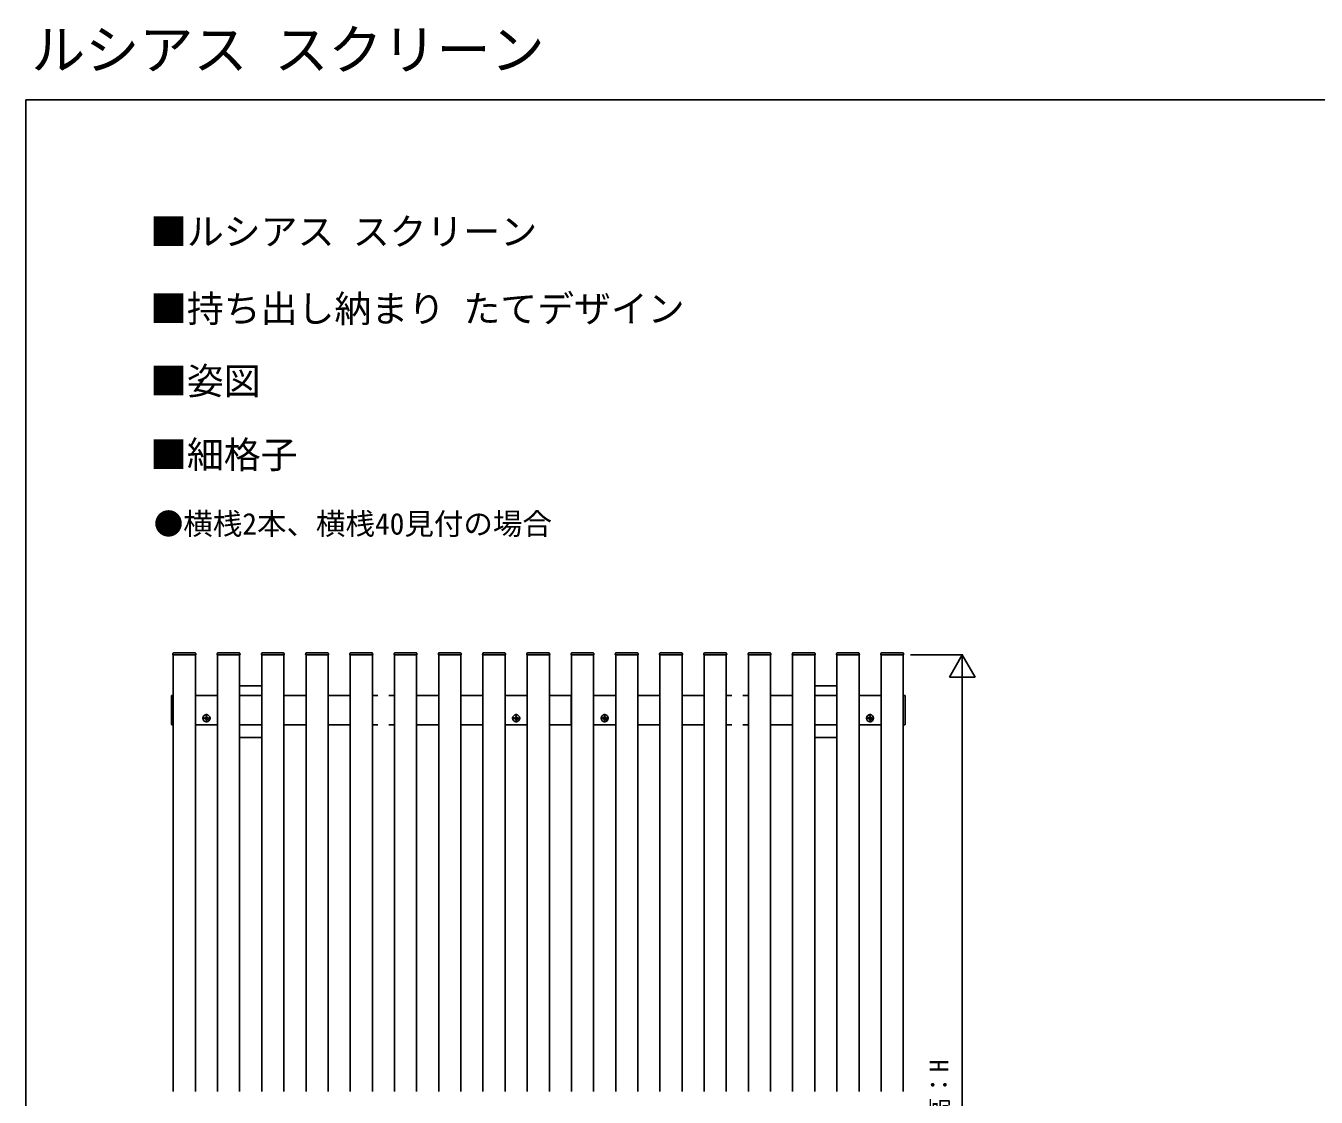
# Model space of a CAD drawing. Units: millimetres, scale not verified. Extents: x -1750 to 1750, y -2608 to 2592.
# Drawn here: x -1750 to 0, y 1139 to 2592 of the extents above; entities that cross this region are included whole.
import ezdxf
from ezdxf.enums import TextEntityAlignment as Align

# ---------------------------------------------------------------- set-up
doc = ezdxf.new("R2010")
doc.units = ezdxf.units.MM
doc.header["$LTSCALE"] = 14
for name, color, linetype in [('0-2_USER1', 3, 'Continuous'), ('0-4_YKK_12', 2, 'Continuous'), ('0-5_YKK_13', 4, 'Continuous'), ('0-6_YKK_D', 6, 'Continuous'), ('0-7_YKK_ZWAK', 7, 'Continuous')]:
    doc.layers.add(name, color=color, linetype=linetype)
doc.styles.add('ＭＳ ゴシック', font='')
doc.styles.get('ＭＳ ゴシック').set_extended_font_data('MS Gothic')

msp = doc.modelspace()

# ---------------------------------------------------------------- linework, layer by layer
at = {"layer": '0-4_YKK_12'}
for p, q in [((-1550, 1739), (-1520, 1739)), ((-1550, 1146.5), (-1550, 1739)), ((-1520, 1146.5), (-1520, 1739)), ((-1490, 1739), (-1460, 1739)), ((-1490, 1146.5), (-1490, 1739)), ((-1460, 1146.5), (-1460, 1739)), ((-1430, 1739), (-1400, 1739)), ((-1430, 1146.5), (-1430, 1739)), ((-1400, 1146.5), (-1400, 1739)), ((-1370, 1739), (-1340, 1739)), ((-1370, 1146.5), (-1370, 1739)), ((-1340, 1146.5), (-1340, 1739)), ((-1310, 1739), (-1280, 1739)), ((-1310, 1146.5), (-1310, 1739)), ((-1280, 1146.5), (-1280, 1739)), ((-1250, 1739), (-1220, 1739)), ((-1250, 1146.5), (-1250, 1739)), ((-1220, 1146.5), (-1220, 1739)), ((-1190, 1739), (-1160, 1739)), ((-1190, 1146.5), (-1190, 1739)), ((-1160, 1146.5), (-1160, 1739)), ((-1130, 1739), (-1100, 1739)), ((-1130, 1146.5), (-1130, 1739)), ((-1100, 1146.5), (-1100, 1739)), ((-1070, 1739), (-1040, 1739)), ((-1070, 1146.5), (-1070, 1739)), ((-1040, 1146.5), (-1040, 1739)), ((-1010, 1739), (-980, 1739)), ((-1010, 1146.5), (-1010, 1739)), ((-980, 1146.5), (-980, 1739)), ((-950, 1739), (-920, 1739)), ((-950, 1146.5), (-950, 1739)), ((-920, 1146.5), (-920, 1739)), ((-890, 1739), (-860, 1739)), ((-890, 1146.5), (-890, 1739)), ((-860, 1146.5), (-860, 1739)), ((-830, 1739), (-800, 1739)), ((-830, 1146.5), (-830, 1739)), ((-800, 1146.5), (-800, 1739)), ((-770, 1739), (-740, 1739)), ((-770, 1146.5), (-770, 1739)), ((-740, 1146.5), (-740, 1739)), ((-710, 1739), (-680, 1739)), ((-710, 1146.5), (-710, 1739)), ((-680, 1146.5), (-680, 1739)), ((-650, 1739), (-620, 1739)), ((-650, 1146.5), (-650, 1739)), ((-620, 1146.5), (-620, 1739)), ((-590, 1739), (-560, 1739)), ((-590, 1146.5), (-590, 1739)), ((-560, 1146.5), (-560, 1739)), ((-1520, 1684), (-1490, 1684)), ((-1460, 1684), (-1430, 1684)), ((-1400, 1684), (-1370, 1684)), ((-1340, 1684), (-1310, 1684)), ((-1280, 1684), (-1272.5, 1684)), ((-1257.5, 1684), (-1250, 1684)), ((-1220, 1684), (-1190, 1684)), ((-1160, 1684), (-1130, 1684)), ((-1100, 1684), (-1070, 1684)), ((-1040, 1684), (-1010, 1684)), ((-1010.6, 1684), (-1010.6, 1644)), ((-980, 1684), (-950, 1684)), ((-920, 1684), (-890, 1684)), ((-860, 1684), (-830, 1684)), ((-800, 1684), (-792.5, 1684)), ((-777.5, 1684), (-770, 1684)), ((-740, 1684), (-710, 1684)), ((-680, 1684), (-650, 1684)), ((-620, 1684), (-590, 1684)), ((-1520, 1644), (-1490, 1644)), ((-1460, 1644), (-1430, 1644)), ((-1400, 1644), (-1370, 1644)), ((-1340, 1644), (-1310, 1644)), ((-1280, 1644), (-1272.5, 1644)), ((-1257.5, 1644), (-1250, 1644)), ((-1220, 1644), (-1190, 1644)), ((-1160, 1644), (-1130, 1644)), ((-1100, 1644), (-1070, 1644)), ((-1040, 1644), (-1010, 1644)), ((-980, 1644), (-950, 1644)), ((-920, 1644), (-890, 1644)), ((-860, 1644), (-830, 1644)), ((-800, 1644), (-792.5, 1644)), ((-777.5, 1644), (-770, 1644)), ((-740, 1644), (-710, 1644)), ((-680, 1644), (-650, 1644)), ((-620, 1644), (-590, 1644))]:
    msp.add_line(p, q, dxfattribs=at)
at = {"layer": '0-5_YKK_13'}
for p, q in [((-1520.3, 1739), (-1549.7, 1739)), ((-1520.59, 1741.5), (-1549.41, 1741.5)), ((-1520.3, 1739), (-1519.5, 1739)), ((-1519.5, 1739), (-1519.6, 1740.56)), ((-1460.3, 1739), (-1489.7, 1739)), ((-1460.59, 1741.5), (-1489.41, 1741.5)), ((-1460.3, 1739), (-1459.5, 1739)), ((-1459.5, 1739), (-1459.6, 1740.56)), ((-1400.3, 1739), (-1429.7, 1739)), ((-1400.59, 1741.5), (-1429.41, 1741.5)), ((-1400.3, 1739), (-1399.5, 1739)), ((-1399.5, 1739), (-1399.6, 1740.56)), ((-1340.3, 1739), (-1369.7, 1739)), ((-1340.59, 1741.5), (-1369.41, 1741.5)), ((-1340.3, 1739), (-1339.5, 1739)), ((-1339.5, 1739), (-1339.6, 1740.56)), ((-1280.3, 1739), (-1309.7, 1739)), ((-1280.59, 1741.5), (-1309.41, 1741.5)), ((-1280.3, 1739), (-1279.5, 1739)), ((-1279.5, 1739), (-1279.6, 1740.56)), ((-1220.3, 1739), (-1249.7, 1739)), ((-1220.59, 1741.5), (-1249.41, 1741.5)), ((-1220.3, 1739), (-1219.5, 1739)), ((-1219.5, 1739), (-1219.6, 1740.56)), ((-1160.3, 1739), (-1189.7, 1739)), ((-1160.59, 1741.5), (-1189.41, 1741.5)), ((-1160.3, 1739), (-1159.5, 1739)), ((-1159.5, 1739), (-1159.6, 1740.56)), ((-1100.3, 1739), (-1129.7, 1739)), ((-1100.59, 1741.5), (-1129.41, 1741.5)), ((-1100.3, 1739), (-1099.5, 1739)), ((-1099.5, 1739), (-1099.6, 1740.56)), ((-1040.3, 1739), (-1069.7, 1739)), ((-1040.59, 1741.5), (-1069.41, 1741.5)), ((-1040.3, 1739), (-1039.5, 1739)), ((-1039.5, 1739), (-1039.6, 1740.56)), ((-980.3, 1739), (-1009.7, 1739)), ((-980.59, 1741.5), (-1009.41, 1741.5)), ((-980.3, 1739), (-979.5, 1739)), ((-979.5, 1739), (-979.6, 1740.56)), ((-920.3, 1739), (-949.7, 1739)), ((-920.59, 1741.5), (-949.41, 1741.5)), ((-920.3, 1739), (-919.5, 1739)), ((-919.5, 1739), (-919.6, 1740.56)), ((-860.3, 1739), (-889.7, 1739)), ((-860.59, 1741.5), (-889.41, 1741.5)), ((-860.3, 1739), (-859.5, 1739)), ((-859.5, 1739), (-859.6, 1740.56)), ((-800.3, 1739), (-829.7, 1739)), ((-800.59, 1741.5), (-829.41, 1741.5)), ((-800.3, 1739), (-799.5, 1739)), ((-799.5, 1739), (-799.6, 1740.56)), ((-740.3, 1739), (-769.7, 1739)), ((-740.59, 1741.5), (-769.41, 1741.5)), ((-740.3, 1739), (-739.5, 1739)), ((-739.5, 1739), (-739.6, 1740.56)), ((-680.3, 1739), (-709.7, 1739)), ((-680.59, 1741.5), (-709.41, 1741.5)), ((-680.3, 1739), (-679.5, 1739)), ((-679.5, 1739), (-679.6, 1740.56)), ((-620.3, 1739), (-649.7, 1739)), ((-620.59, 1741.5), (-649.41, 1741.5)), ((-620.3, 1739), (-619.5, 1739)), ((-619.5, 1739), (-619.6, 1740.56)), ((-560.3, 1739), (-589.7, 1739)), ((-560.59, 1741.5), (-589.41, 1741.5)), ((-560.3, 1739), (-559.5, 1739)), ((-559.5, 1739), (-559.6, 1740.56)), ((-1552.5, 1683.38), (-1552.5, 1644.62)), ((-1550, 1684), (-1552.03, 1683.88)), ((-1550, 1683.5), (-1550, 1684)), ((-1430, 1697), (-1460, 1697)), ((-1460, 1684), (-1430, 1684)), ((-680, 1697), (-650, 1697)), ((-650, 1684), (-680, 1684)), ((-560, 1684), (-557.97, 1683.88)), ((-560, 1683.5), (-560, 1684)), ((-557.5, 1683.38), (-557.5, 1644.62)), ((-1499.27, 1653), (-1510.74, 1653)), ((-1507.38, 1653.59), (-1506.34, 1653.61)), ((-1507.37, 1652.41), (-1506.34, 1652.39)), ((-1506.34, 1653.61), (-1505.73, 1653.73)), ((-1506.34, 1652.39), (-1505.73, 1652.27)), ((-1505.61, 1654.34), (-1505.73, 1653.73)), ((-1505.61, 1651.66), (-1505.73, 1652.27)), ((-1505.59, 1655.38), (-1505.61, 1654.34)), ((-1505.59, 1650.62), (-1505.61, 1651.66)), ((-1505, 1658.73), (-1505, 1647.26)), ((-1504.41, 1655.38), (-1504.39, 1654.34)), ((-1504.41, 1650.62), (-1504.39, 1651.66)), ((-1504.39, 1654.34), (-1504.27, 1653.73)), ((-1504.39, 1651.66), (-1504.27, 1652.27)), ((-1503.66, 1653.61), (-1504.27, 1653.73)), ((-1503.66, 1652.39), (-1504.27, 1652.27)), ((-1502.62, 1653.59), (-1503.66, 1653.61)), ((-1502.62, 1652.41), (-1503.66, 1652.39)), ((-1079.27, 1653), (-1090.74, 1653)), ((-1087.38, 1653.59), (-1086.34, 1653.61)), ((-1087.37, 1652.41), (-1086.34, 1652.39)), ((-1086.34, 1653.61), (-1085.73, 1653.73)), ((-1086.34, 1652.39), (-1085.73, 1652.27)), ((-1085.61, 1654.34), (-1085.73, 1653.73)), ((-1085.61, 1651.66), (-1085.73, 1652.27)), ((-1085.59, 1655.38), (-1085.61, 1654.34)), ((-1085.59, 1650.62), (-1085.61, 1651.66)), ((-1085, 1658.73), (-1085, 1647.26)), ((-1084.41, 1655.38), (-1084.39, 1654.34)), ((-1084.41, 1650.62), (-1084.39, 1651.66)), ((-1084.39, 1654.34), (-1084.27, 1653.73)), ((-1084.39, 1651.66), (-1084.27, 1652.27)), ((-1083.66, 1653.61), (-1084.27, 1653.73)), ((-1083.66, 1652.39), (-1084.27, 1652.27)), ((-1082.62, 1653.59), (-1083.66, 1653.61)), ((-1082.62, 1652.41), (-1083.66, 1652.39)), ((-959.27, 1653), (-970.74, 1653)), ((-967.38, 1653.59), (-966.34, 1653.61)), ((-967.37, 1652.41), (-966.34, 1652.39)), ((-966.34, 1653.61), (-965.73, 1653.73)), ((-966.34, 1652.39), (-965.73, 1652.27)), ((-965.61, 1654.34), (-965.73, 1653.73)), ((-965.61, 1651.66), (-965.73, 1652.27)), ((-965.59, 1655.38), (-965.61, 1654.34)), ((-965.59, 1650.62), (-965.61, 1651.66)), ((-965, 1658.73), (-965, 1647.26)), ((-964.41, 1655.38), (-964.39, 1654.34)), ((-964.41, 1650.62), (-964.39, 1651.66)), ((-964.39, 1654.34), (-964.27, 1653.73)), ((-964.39, 1651.66), (-964.27, 1652.27)), ((-963.66, 1653.61), (-964.27, 1653.73)), ((-963.66, 1652.39), (-964.27, 1652.27)), ((-962.62, 1653.59), (-963.66, 1653.61)), ((-962.62, 1652.41), (-963.66, 1652.39)), ((-599.27, 1653), (-610.74, 1653)), ((-607.38, 1653.59), (-606.34, 1653.61)), ((-607.37, 1652.41), (-606.34, 1652.39)), ((-606.34, 1653.61), (-605.73, 1653.73)), ((-606.34, 1652.39), (-605.73, 1652.27)), ((-605.61, 1654.34), (-605.73, 1653.73)), ((-605.61, 1651.66), (-605.73, 1652.27)), ((-605.59, 1655.38), (-605.61, 1654.34)), ((-605.59, 1650.62), (-605.61, 1651.66)), ((-605, 1658.73), (-605, 1647.26)), ((-604.41, 1655.38), (-604.39, 1654.34)), ((-604.41, 1650.62), (-604.39, 1651.66)), ((-604.39, 1654.34), (-604.27, 1653.73)), ((-604.39, 1651.66), (-604.27, 1652.27)), ((-603.66, 1653.61), (-604.27, 1653.73)), ((-603.66, 1652.39), (-604.27, 1652.27)), ((-602.62, 1653.59), (-603.66, 1653.61)), ((-602.62, 1652.41), (-603.66, 1652.39)), ((-1460, 1644), (-1430, 1644)), ((-650, 1644), (-680, 1644)), ((-1460, 1627), (-1430, 1627)), ((-650, 1627), (-680, 1627))]:
    msp.add_line(p, q, dxfattribs=at)
for points in [[(-1550.4, 1740.56), (-1550.5, 1739), (-1549.7, 1739)], [(-1490.4, 1740.56), (-1490.5, 1739), (-1489.7, 1739)], [(-1430.4, 1740.56), (-1430.5, 1739), (-1429.7, 1739)], [(-1370.4, 1740.56), (-1370.5, 1739), (-1369.7, 1739)], [(-1310.4, 1740.56), (-1310.5, 1739), (-1309.7, 1739)], [(-1250.4, 1740.56), (-1250.5, 1739), (-1249.7, 1739)], [(-1190.4, 1740.56), (-1190.5, 1739), (-1189.7, 1739)], [(-1130.4, 1740.56), (-1130.5, 1739), (-1129.7, 1739)], [(-1070.4, 1740.56), (-1070.5, 1739), (-1069.7, 1739)], [(-1010.4, 1740.56), (-1010.5, 1739), (-1009.7, 1739)], [(-950.4, 1740.56), (-950.5, 1739), (-949.7, 1739)], [(-890.4, 1740.56), (-890.5, 1739), (-889.7, 1739)], [(-830.4, 1740.56), (-830.5, 1739), (-829.7, 1739)], [(-770.4, 1740.56), (-770.5, 1739), (-769.7, 1739)], [(-710.4, 1740.56), (-710.5, 1739), (-709.7, 1739)], [(-650.4, 1740.56), (-650.5, 1739), (-649.7, 1739)], [(-590.4, 1740.56), (-590.5, 1739), (-589.7, 1739)], [(-1552.03, 1644.12), (-1550, 1644), (-1550, 1644.5), (-1550, 1683.5)], [(-557.97, 1644.12), (-560, 1644), (-560, 1644.5), (-560, 1683.5)]]:
    msp.add_lwpolyline(points, dxfattribs=at)
for centre, radius in [((-1505, 1653), 4.74), ((-1502.36, 1650.36), 0.3), ((-1085, 1653), 4.74), ((-1082.36, 1650.36), 0.3), ((-965, 1653), 4.74), ((-962.36, 1650.36), 0.3), ((-605, 1653), 4.74), ((-602.36, 1650.36), 0.3)]:
    msp.add_circle(centre, radius, dxfattribs=at)
for centre, radius, start, end in [((-1549.41, 1740.5), 1, 90, 176.5), ((-1520.59, 1740.5), 1, 3.5, 90), ((-1489.41, 1740.5), 1, 90, 176.5), ((-1460.59, 1740.5), 1, 3.5, 90), ((-1429.41, 1740.5), 1, 90, 176.5), ((-1400.59, 1740.5), 1, 3.5, 90), ((-1369.41, 1740.5), 1, 90, 176.5), ((-1340.59, 1740.5), 1, 3.5, 90), ((-1309.41, 1740.5), 1, 90, 176.5), ((-1280.59, 1740.5), 1, 3.5, 90), ((-1249.41, 1740.5), 1, 90, 176.5), ((-1220.59, 1740.5), 1, 3.5, 90), ((-1189.41, 1740.5), 1, 90, 176.5), ((-1160.59, 1740.5), 1, 3.5, 90), ((-1129.41, 1740.5), 1, 90, 176.5), ((-1100.59, 1740.5), 1, 3.5, 90), ((-1069.41, 1740.5), 1, 90, 176.5), ((-1040.59, 1740.5), 1, 3.5, 90), ((-1009.41, 1740.5), 1, 90, 176.5), ((-980.59, 1740.5), 1, 3.5, 90), ((-949.41, 1740.5), 1, 90, 176.5), ((-920.59, 1740.5), 1, 3.5, 90), ((-889.41, 1740.5), 1, 90, 176.5), ((-860.59, 1740.5), 1, 3.5, 90), ((-829.41, 1740.5), 1, 90, 176.5), ((-800.59, 1740.5), 1, 3.5, 90), ((-769.41, 1740.5), 1, 90, 176.5), ((-740.59, 1740.5), 1, 3.5, 90), ((-709.41, 1740.5), 1, 90, 176.5), ((-680.59, 1740.5), 1, 3.5, 90), ((-649.41, 1740.5), 1, 90, 176.5), ((-620.59, 1740.5), 1, 3.5, 90), ((-589.41, 1740.5), 1, 90, 176.5), ((-560.59, 1740.5), 1, 3.5, 90), ((-1552, 1683.38), 0.5, 93.5, 180), ((-558, 1683.38), 0.5, 0, 86.5), ((-1505, 1653), 2.45, 165.9892, 194.0108), ((-1505, 1653), 2.45, 75.9892, 104.0108), ((-1505, 1653), 2.45, 255.9892, 284.0108), ((-1505, 1653), 2.45, 345.9892, 14.0108), ((-1085, 1653), 2.45, 165.9892, 194.0108), ((-1085, 1653), 2.45, 75.9892, 104.0108), ((-1085, 1653), 2.45, 255.9892, 284.0108), ((-1085, 1653), 2.45, 345.9892, 14.0108), ((-965, 1653), 2.45, 165.9892, 194.0108), ((-965, 1653), 2.45, 75.9892, 104.0108), ((-965, 1653), 2.45, 255.9892, 284.0108), ((-965, 1653), 2.45, 345.9892, 14.0108), ((-605, 1653), 2.45, 165.9892, 194.0108), ((-605, 1653), 2.45, 75.9892, 104.0108), ((-605, 1653), 2.45, 255.9892, 284.0108), ((-605, 1653), 2.45, 345.9892, 14.0108), ((-1552, 1644.62), 0.5, 180, 266.5), ((-558, 1644.62), 0.5, 273.5, 0)]:
    msp.add_arc(centre, radius, start, end, dxfattribs=at)
at = {"layer": '0-6_YKK_D'}
for p, q in [((-550, 1739), (-479, 1739)), ((-480, 1739), (-497.5, 1708.69)), ((-480, 1739), (-462.5, 1708.69)), ((-480, 1739), (-480, 1678.38)), ((-497.5, 1708.69), (-462.5, 1708.69)), ((-480, 1704), (-480, 574))]:
    msp.add_line(p, q, dxfattribs=at)
at = {"layer": '0-7_YKK_ZWAK'}
for q in [(-1750, -2608.5), (1750, 2491.5)]:
    msp.add_line((-1750, 2491.5), q, dxfattribs=at)

# ---------------------------------------------------------------- texts
at = {"layer": '0-2_USER1', "style": 'ＭＳ ゴシック'}
for s, height, p in [('ルシアス スクリーン', 53.74, (-1742.66, 2516.83)), ('■ルシアス スクリーン', 36.66, (-1581.51, 2283.68)), ('■持ち出し納まり たてデザイン', 36.66, (-1581.51, 2179.14)), ('■姿図', 36.66, (-1581.51, 2081.12)), ('■細格子', 36.66, (-1581.51, 1981.12)), ('●横桟2本、横桟40見付の場合\u3000', 29.33, (-1576.45, 1893.23))]:
    msp.add_text(s, height=height, dxfattribs=at).set_placement(p, align=Align.BOTTOM_LEFT)
at = {"layer": '0-6_YKK_D', "style": 'ＭＳ ゴシック'}
msp.add_text('製品高：H', height=24.93, rotation=90, dxfattribs=at).set_placement((-491.6, 1036.9), align=Align.BOTTOM_LEFT)

doc.saveas('drawing.dxf')
